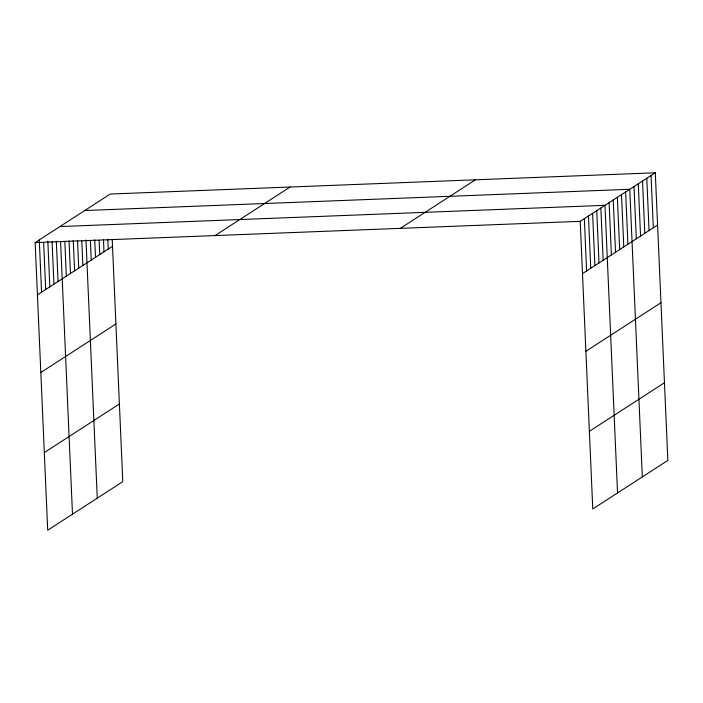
<?xml version="1.0" encoding="UTF-8"?>
<svg xmlns="http://www.w3.org/2000/svg" width="703" height="703" viewBox="0 0 703 703"><rect width="100%" height="100%" fill="white"/><g stroke="black" fill="none" stroke-linecap="round" stroke-linejoin="round"><path stroke-width="1.05" d="M112.225 239.776L122.788 481.66L47.707 530.211L35.15 242.588L110.23 194.037L655.293 172.789L667.85 460.412L592.77 508.963L580.212 221.34L655.293 172.789M37.435 294.856L112.515 246.305M215.021 235.575L290.102 187.024M40.827 372.52L115.907 323.978M44.315 452.547L119.396 403.997M400.341 228.352L475.421 179.801M582.497 273.608L657.577 225.057M585.88 351.272L660.969 302.729M589.378 431.299L664.458 382.748M84.703 210.54L629.765 189.292L642.322 476.924M59.931 226.568L604.984 205.32L617.542 492.944M35.15 242.588L580.212 221.34M651.04 175.539L653.315 227.807M646.786 178.29L649.062 230.558M642.524 181.04L644.809 233.308M638.271 183.791L640.556 236.059M634.018 186.541L636.303 238.818M625.635 191.963L627.92 244.231M621.505 194.634L623.789 246.902M617.375 197.306L619.659 249.574M613.244 199.977L615.529 252.245M609.114 202.649L611.399 254.917M600.854 207.983L603.139 260.259M596.733 210.654L599.009 262.931M592.603 213.325L594.879 265.593M588.473 215.997L590.748 268.265M584.342 218.668L586.618 270.936M107.831 239.257L108.262 249.055M103.482 239.828L104 251.806M99.132 240.4L99.747 254.556M94.738 239.89L95.494 257.307M90.388 240.461L91.241 260.057M85.986 239.943L97.26 498.172M81.759 240.435L82.857 265.479M77.541 240.927L78.727 268.151M73.27 240.329L74.597 270.822M69.043 240.821L70.467 273.493M64.817 241.314L66.337 276.165M60.59 241.806L72.488 514.192M56.319 241.217L58.077 281.508M52.092 241.709L53.946 284.179M47.822 241.111L49.816 286.842M43.648 242.693L45.695 289.513M39.28 239.916L41.565 292.184"/></g></svg>
